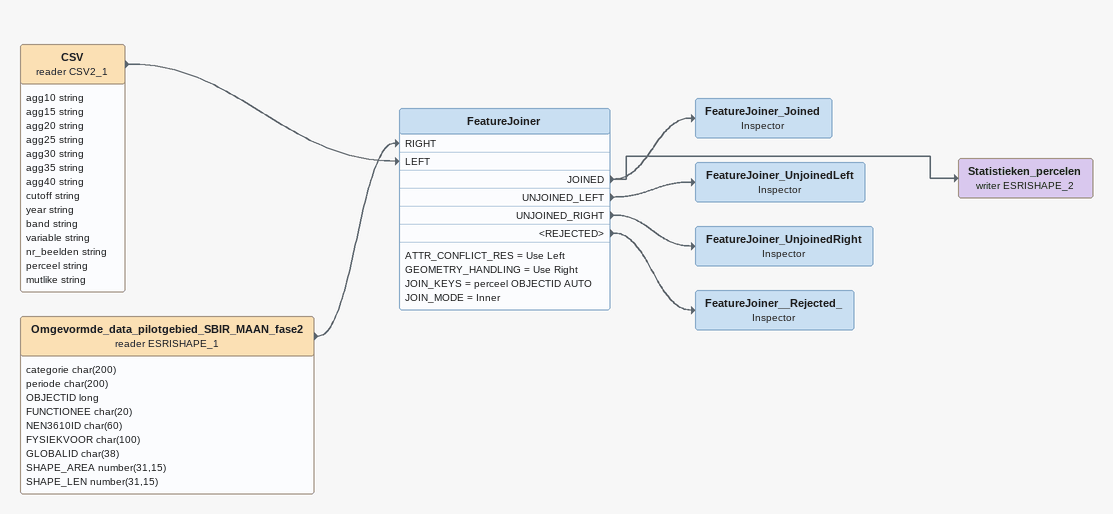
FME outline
CSV (reader CSV2_1)
    attributes: agg10 string, agg15 string, agg20 string, agg25 string, agg30 string, agg35 string, agg40 string, cutoff string, year string, band string, variable string, nr_beelden string, perceel string, mutlike string
    -> FeatureJoiner [LEFT]
Omgevormde_data_pilotgebied_SBIR_MAAN_fase2 (reader ESRISHAPE_1)
    attributes: categorie char(200), periode char(200), OBJECTID long, FUNCTIONEE char(20), NEN3610ID char(60), FYSIEKVOOR char(100), GLOBALID char(38), SHAPE_AREA number(31,15), SHAPE_LEN number(31,15)
    -> FeatureJoiner [RIGHT]
FeatureJoiner
    ATTR_CONFLICT_RES = Use Left
    GEOMETRY_HANDLING = Use Right
    JOIN_KEYS = perceel OBJECTID AUTO
    JOIN_MODE = Inner
    JOINED -> FeatureJoiner_Joined
    JOINED -> Statistieken_percelen (writer ESRISHAPE_2)
    UNJOINED_LEFT -> FeatureJoiner_UnjoinedLeft
    UNJOINED_RIGHT -> FeatureJoiner_UnjoinedRight
    <REJECTED> -> FeatureJoiner__Rejected_
FeatureJoiner_Joined: Inspector
FeatureJoiner_UnjoinedLeft: Inspector
Statistieken_percelen (writer ESRISHAPE_2)
FeatureJoiner_UnjoinedRight: Inspector
FeatureJoiner__Rejected_: Inspector
